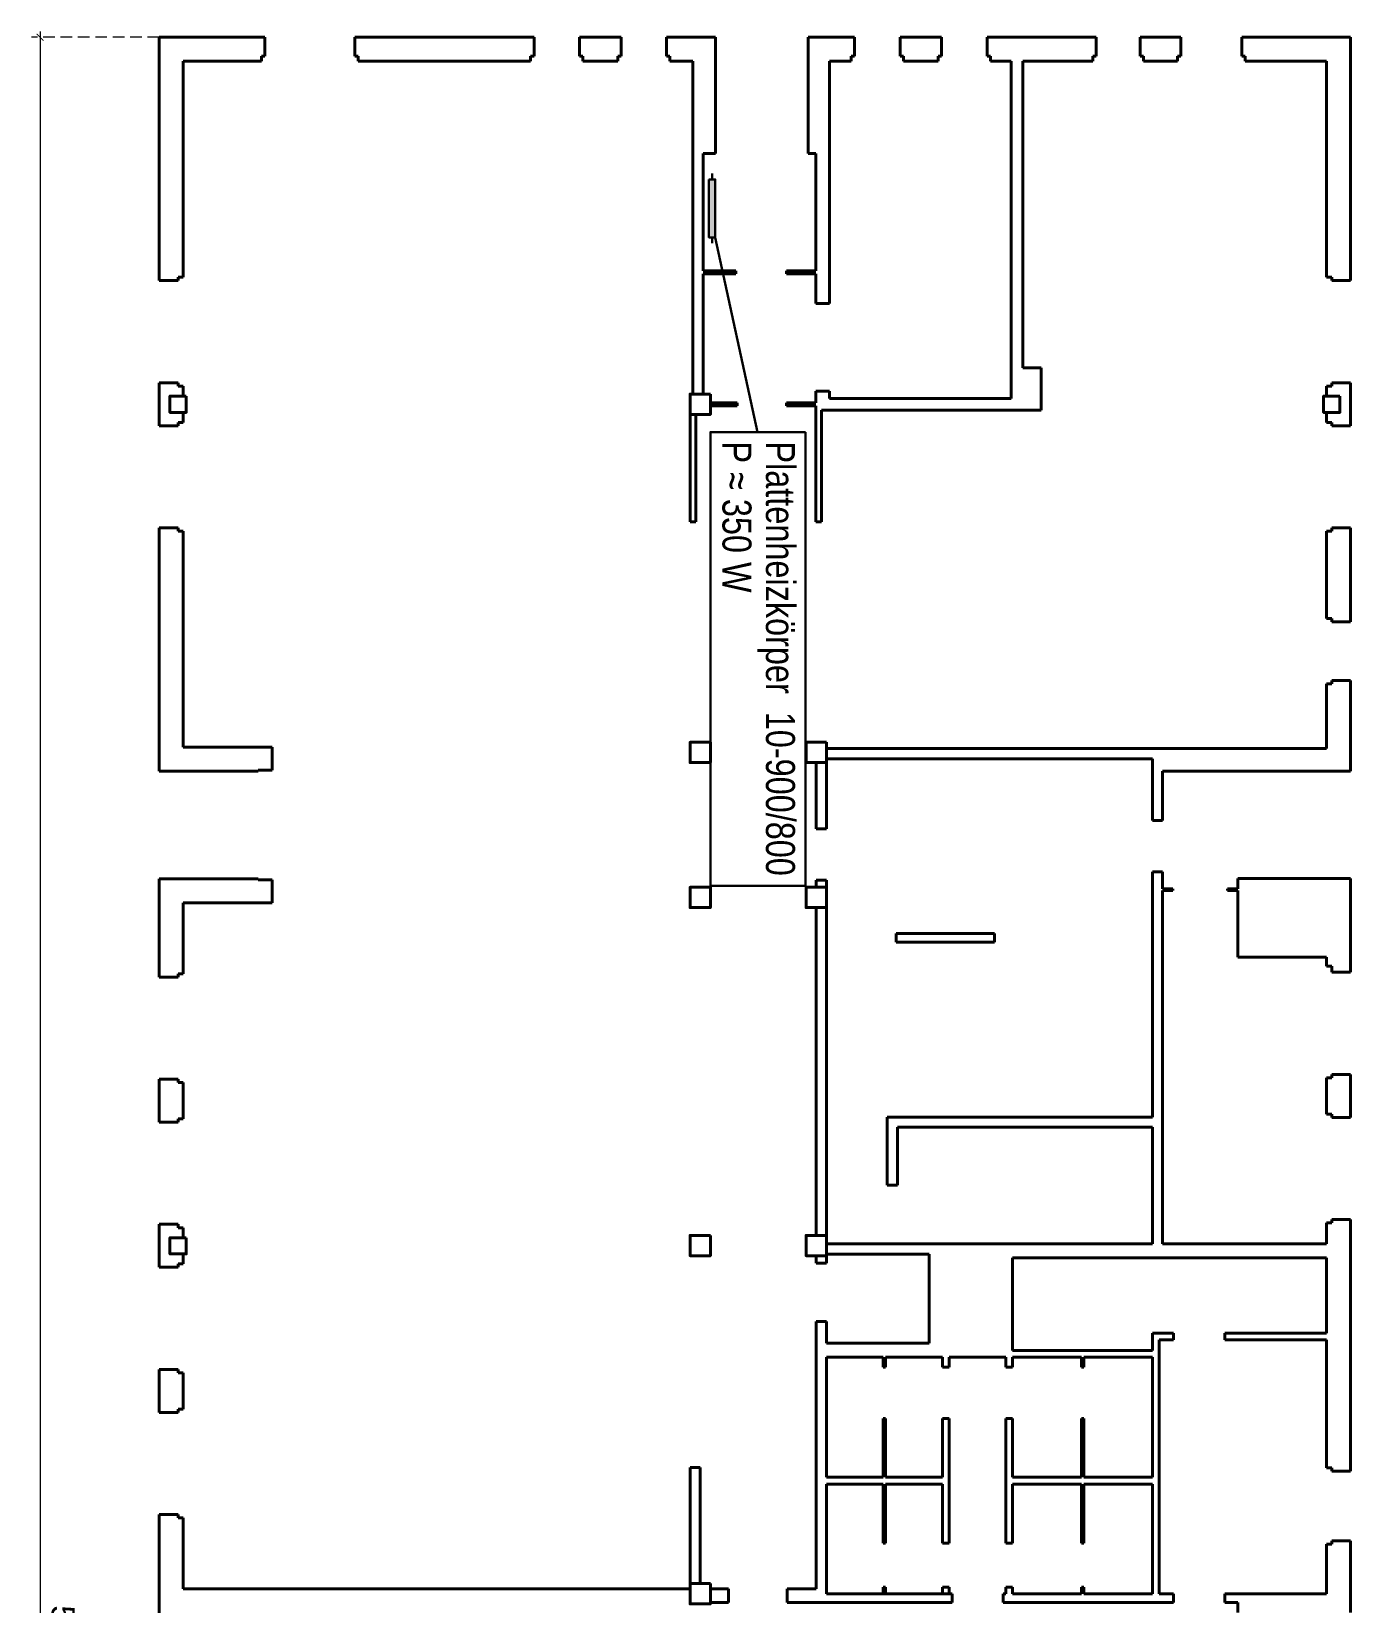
# Model space of a CAD drawing. Header units: millimetres. Extents: x -1616060 to -1327748, y -2178952 to -1799995.
# Drawn here: x -1492141 to -1469403, y -1942235 to -1915159 of the extents above; entities that cross this region are included whole.
import ezdxf

# ---------------------------------------------------------------- set-up
doc = ezdxf.new("R2010")
doc.units = ezdxf.units.MM
doc.header["$LTSCALE"] = 100
doc.header["$MEASUREMENT"] = 0
doc.linetypes.add('ACISOTGL', pattern=[3, 2, -1])
doc.layers.get('0').update_dxf_attribs({"lineweight": 13, "plot": 0})
doc.layers.get('Defpoints').update_dxf_attribs({"lineweight": 13})
for name, color, linetype, lineweight in [('A0_Grundriß', 7, 'Continuous', 40), ('Heiz Wasser +50 -Heizkörper Rücklauff', 241, 'Continuous', 30), ('Heiz Wasser +60 -Heizkörper Vorlauf', 6, 'Continuous', 30)]:
    doc.layers.add(name, color=color, linetype=linetype, lineweight=lineweight)
doc.styles.add('ARIAL', font='arial.ttf')
doc.styles.get("Standard").update_dxf_attribs({"font": 'cour.ttf', "width": 0.8})
doc.dimstyles.new('CT Mondelez', dxfattribs={"dimtxt": 400, "dimasz": 120, "dimexe": 150, "dimexo": 0, "dimgap": 0, "dimtad": 1, "dimdec": 0, "dimtxsty": 'ARIAL', "dimblk": 'ARCHTICK', "dimcen": 250, "dimdle": 100, "dimclrd": 7, "dimclre": 7, "dimclrt": 7, "dimadec": 1, "dimazin": 3, "dimtfac": 1, "dimtdec": 0, "dimtmove": 2, "dimatfit": 3, "dimldrblk": 'ARCHTICK', "dimfxl": 10000, "dimfxlon": 1, "dimtolj": 2, "dimlwd": 15, "dimlwe": 9})

# ---------------------------------------------------------------- blocks, each defined once
blk = doc.blocks.new('_ArchTick')
at = {"color": 0, "linetype": 'ByBlock', "const_width": 0.15}
blk.add_lwpolyline([(-0.5, -0.5), (0.5, 0.5)], dxfattribs=at)
blk = doc.blocks.new('*D137')
at = {"layer": 'A0_Grundriß', "color": 7, "linetype": 'ACISOTGL', "lineweight": 9, "transparency": 16777216}
for p, q in [((-1489938, -1915259), (-1492141, -1915259)), ((-1489938, -1971409), (-1492141, -1971409))]:
    blk.add_line(p, q, dxfattribs=at)
at = {"layer": 'A0_Grundriß', "color": 7, "linetype": 'Continuous', "lineweight": 15, "transparency": 16777216}
blk.add_line((-1491991, -1915159), (-1491991, -1971509), dxfattribs=at)
at = {"layer": 'Defpoints', "color": 0, "transparency": 16777216}
for p in [(-1489938, -1915259), (-1491991, -1971409), (-1489938, -1971409)]:
    blk.add_point(p, dxfattribs=at)
at = {"layer": 'A0_Grundriß', "color": 7, "lineweight": 15, "transparency": 16777216, "xscale": 120, "yscale": 120, "zscale": 120}
for p, rotation in [((-1491991, -1915259), 90), ((-1491991, -1971409), 270)]:
    blk.add_blockref('_ArchTick', p, dxfattribs=dict(at, rotation=rotation))
at = {"layer": 'A0_Grundriß', "color": 7, "transparency": 16777216, "insert": (-1491596, -1943060), "char_height": 400, "attachment_point": 5, "rotation": 270, "style": 'ARIAL'}
blk.add_mtext('\\A2;56150', dxfattribs=at)

msp = doc.modelspace()

# ---------------------------------------------------------------- hatches: boundary and pattern name
at = {"layer": 'Heiz Wasser +60 -Heizkörper Vorlauf'}
h = msp.add_hatch(color=256, dxfattribs=at)
h.dxf.hatch_style = 1
h.paths.add_polyline_path([(-1480352.9, -1917708.8), (-1480462.9, -1917708.8), (-1480462.9, -1918708.8), (-1480352.9, -1918708.8)])

# ---------------------------------------------------------------- linework, layer by layer
at = {"layer": 'A0_Grundriß'}
for p, q in [((-1489937.9, -1915258.6), (-1489937.9, -1919453.6)), ((-1489937.9, -1915258.6), (-1488117.9, -1915258.6)), ((-1488117.9, -1915258.6), (-1488117.9, -1915583.6)), ((-1486567.9, -1915258.6), (-1486567.9, -1915583.6)), ((-1486567.9, -1915258.6), (-1483477.9, -1915258.6)), ((-1483477.9, -1915258.6), (-1483477.9, -1915583.6)), ((-1482692.9, -1915258.6), (-1482692.9, -1915583.6)), ((-1481977.9, -1915258.6), (-1482692.9, -1915258.6)), ((-1481977.9, -1915258.6), (-1481977.9, -1915583.6)), ((-1481192.9, -1915258.6), (-1481192.9, -1915583.6)), ((-1481192.9, -1915258.6), (-1480347.9, -1915258.6)), ((-1480347.9, -1915258.6), (-1480347.9, -1917263.6)), ((-1478750.8, -1915258.6), (-1477952.9, -1915258.6)), ((-1478750.8, -1915258.6), (-1478750.8, -1917263.6)), ((-1477952.9, -1915258.6), (-1477952.9, -1915583.6)), ((-1477167.9, -1915258.6), (-1477167.9, -1915583.6)), ((-1477167.9, -1915258.6), (-1476452.9, -1915258.6)), ((-1476452.9, -1915258.6), (-1476452.9, -1915583.6)), ((-1475667.9, -1915258.6), (-1475667.9, -1915583.6)), ((-1475667.9, -1915258.6), (-1473787.9, -1915258.6)), ((-1475667.9, -1915258.6), (-1475052.9, -1915258.6)), ((-1473787.9, -1915258.6), (-1473787.9, -1915583.6)), ((-1473027.9, -1915258.6), (-1473027.9, -1915583.6)), ((-1473027.9, -1915258.6), (-1472327.9, -1915258.6)), ((-1472327.9, -1915258.6), (-1472327.9, -1915583.6)), ((-1471277.9, -1915258.6), (-1471277.9, -1915583.6)), ((-1471277.9, -1915258.6), (-1469402.9, -1915258.6)), ((-1469402.9, -1915258.6), (-1469402.9, -1919453.6)), ((-1488175.4, -1915583.6), (-1488175.4, -1915673.6)), ((-1488117.9, -1915583.6), (-1488175.4, -1915583.6)), ((-1486510.4, -1915583.6), (-1486567.9, -1915583.6)), ((-1486510.4, -1915583.6), (-1486510.4, -1915673.6)), ((-1483535.4, -1915583.6), (-1483535.4, -1915673.6)), ((-1483477.9, -1915583.6), (-1483535.4, -1915583.6)), ((-1482635.4, -1915583.6), (-1482692.9, -1915583.6)), ((-1482635.4, -1915583.6), (-1482635.4, -1915673.6)), ((-1482035.4, -1915583.6), (-1482035.4, -1915673.6)), ((-1481977.9, -1915583.6), (-1482035.4, -1915583.6)), ((-1481135.4, -1915583.6), (-1481192.9, -1915583.6)), ((-1481135.4, -1915583.6), (-1481135.4, -1915673.6)), ((-1478010.4, -1915583.6), (-1478010.4, -1915673.6)), ((-1477952.9, -1915583.6), (-1478010.4, -1915583.6)), ((-1477110.4, -1915583.6), (-1477167.9, -1915583.6)), ((-1477110.4, -1915583.6), (-1477110.4, -1915673.6)), ((-1476510.4, -1915583.6), (-1476510.4, -1915673.6)), ((-1476452.9, -1915583.6), (-1476510.4, -1915583.6)), ((-1475667.9, -1915583.6), (-1475610.4, -1915583.6)), ((-1475610.4, -1915583.6), (-1475610.4, -1915673.6)), ((-1473845.4, -1915583.6), (-1473845.4, -1915673.6)), ((-1473787.9, -1915583.6), (-1473845.4, -1915583.6)), ((-1472970.4, -1915583.6), (-1473027.9, -1915583.6)), ((-1472970.4, -1915583.6), (-1472970.4, -1915673.6)), ((-1472385.4, -1915583.6), (-1472385.4, -1915673.6)), ((-1472327.9, -1915583.6), (-1472385.4, -1915583.6)), ((-1471277.9, -1915583.6), (-1471220.4, -1915583.6)), ((-1471220.4, -1915583.6), (-1471220.4, -1915673.6)), ((-1489522.9, -1919396.1), (-1489522.9, -1915673.6)), ((-1488175.4, -1915673.6), (-1489522.9, -1915673.6)), ((-1483535.4, -1915673.6), (-1486510.4, -1915673.6)), ((-1482035.4, -1915673.6), (-1482635.4, -1915673.6)), ((-1480738.1, -1915673.6), (-1481135.4, -1915673.6)), ((-1480738.1, -1921408.6), (-1480738.1, -1915673.6)), ((-1478010.4, -1915673.6), (-1478382.9, -1915673.6)), ((-1478382.9, -1915673.6), (-1478382.9, -1919848.6)), ((-1476510.4, -1915673.6), (-1477110.4, -1915673.6)), ((-1475610.4, -1915673.6), (-1475252.9, -1915673.6)), ((-1475252.9, -1921483.6), (-1475252.9, -1915673.6)), ((-1475052.9, -1915673.6), (-1473845.4, -1915673.6)), ((-1475052.9, -1915673.6), (-1475052.9, -1920953.6)), ((-1472385.4, -1915673.6), (-1472970.4, -1915673.6)), ((-1471220.4, -1915673.6), (-1469817.9, -1915673.6)), ((-1469817.9, -1915673.6), (-1469817.9, -1919396.1)), ((-1480562.9, -1919286.1), (-1480562.9, -1917263.6)), ((-1480347.9, -1917263.6), (-1480562.9, -1917263.6)), ((-1478622.9, -1917263.6), (-1478750.8, -1917263.6)), ((-1478622.9, -1917263.6), (-1478622.9, -1917365.7)), ((-1478622.9, -1917365.7), (-1478622.9, -1919286.1)), ((-1489612.9, -1919396.1), (-1489522.9, -1919396.1)), ((-1489612.9, -1919396.1), (-1489612.9, -1919453.6)), ((-1479997.9, -1919286.1), (-1480562.9, -1919286.1)), ((-1480562.9, -1921408.6), (-1480562.9, -1919336.1)), ((-1479997.9, -1919336.1), (-1480562.9, -1919336.1)), ((-1479997.9, -1919336.1), (-1479997.9, -1919286.1)), ((-1479122.9, -1919286.1), (-1479122.9, -1919336.1)), ((-1479122.9, -1919286.1), (-1478622.9, -1919286.1)), ((-1478622.9, -1919336.1), (-1479122.9, -1919336.1)), ((-1478622.9, -1919336.1), (-1478622.9, -1919848.6)), ((-1469772.9, -1919396.1), (-1469817.9, -1919396.1)), ((-1469772.9, -1919396.1), (-1469727.9, -1919396.1)), ((-1469727.9, -1919396.1), (-1469727.9, -1919453.6)), ((-1489937.9, -1919453.6), (-1489612.9, -1919453.6)), ((-1469402.9, -1919453.6), (-1469727.9, -1919453.6)), ((-1478622.9, -1919848.6), (-1478382.9, -1919848.6)), ((-1474737.9, -1920953.6), (-1475052.9, -1920953.6)), ((-1474737.9, -1921683.6), (-1474737.9, -1920953.6)), ((-1489937.9, -1921213.6), (-1489937.9, -1921953.6)), ((-1489937.9, -1921213.6), (-1489612.9, -1921213.6)), ((-1489612.9, -1921213.6), (-1489612.9, -1921271.1)), ((-1489522.9, -1921271.1), (-1489612.9, -1921271.1)), ((-1489522.9, -1921271.1), (-1489522.9, -1921443.6)), ((-1475252.9, -1921248.8), (-1475252.9, -1921483.6)), ((-1469817.9, -1921271.1), (-1469817.9, -1921443.6)), ((-1469727.9, -1921271.1), (-1469817.9, -1921271.1)), ((-1469402.9, -1921213.6), (-1469727.9, -1921213.6)), ((-1469727.9, -1921213.6), (-1469727.9, -1921271.1)), ((-1469402.9, -1921213.6), (-1469402.9, -1921953.6)), ((-1480612.9, -1921408.6), (-1480562.9, -1921408.6)), ((-1480437.9, -1921583.6), (-1480437.9, -1921483.6)), ((-1480437.9, -1921558.6), (-1479977.9, -1921558.6)), ((-1480437.9, -1921583.6), (-1480437.9, -1921583.6)), ((-1480437.9, -1921583.6), (-1480437.9, -1921683.6)), ((-1480437.9, -1921608.6), (-1479977.9, -1921608.6)), ((-1479977.9, -1921608.6), (-1479977.9, -1921558.6)), ((-1479122.9, -1921558.6), (-1478622.9, -1921558.6)), ((-1479122.9, -1921608.6), (-1479122.9, -1921558.6)), ((-1479122.9, -1921608.6), (-1478622.9, -1921608.6)), ((-1478622.9, -1921358.6), (-1478382.9, -1921358.6)), ((-1478622.9, -1921358.6), (-1478622.9, -1921558.6)), ((-1478622.9, -1921608.6), (-1478622.9, -1921683.6)), ((-1478382.9, -1921358.6), (-1478382.9, -1921483.6)), ((-1478382.9, -1921483.6), (-1475252.9, -1921483.6)), ((-1489522.9, -1921723.6), (-1489522.9, -1921896.1)), ((-1480787.9, -1921758.6), (-1480787.9, -1923608.6)), ((-1480687.9, -1923608.6), (-1480687.9, -1921758.6)), ((-1478622.9, -1921683.6), (-1478622.9, -1923608.6)), ((-1478522.9, -1921683.6), (-1475052.9, -1921683.6)), ((-1478522.9, -1923608.6), (-1478522.9, -1921683.6)), ((-1475052.9, -1921683.6), (-1474737.9, -1921683.6)), ((-1469817.9, -1921723.6), (-1469817.9, -1921896.1)), ((-1489937.9, -1921953.6), (-1489612.9, -1921953.6)), ((-1489522.9, -1921896.1), (-1489612.9, -1921896.1)), ((-1489612.9, -1921896.1), (-1489612.9, -1921953.6)), ((-1469727.9, -1921896.1), (-1469817.9, -1921896.1)), ((-1469727.9, -1921896.1), (-1469727.9, -1921953.6)), ((-1469402.9, -1921953.6), (-1469727.9, -1921953.6)), ((-1489937.9, -1923713.6), (-1489612.9, -1923713.6)), ((-1489937.9, -1923713.6), (-1489937.9, -1927908.6)), ((-1489612.9, -1923713.6), (-1489612.9, -1923771.1)), ((-1489522.9, -1923771.1), (-1489612.9, -1923771.1)), ((-1489522.9, -1923771.1), (-1489522.9, -1927493.6)), ((-1480687.9, -1923608.6), (-1480787.9, -1923608.6)), ((-1478622.9, -1923608.6), (-1478522.9, -1923608.6)), ((-1469817.9, -1923771.1), (-1469817.9, -1925276.1)), ((-1469727.9, -1923771.1), (-1469817.9, -1923771.1)), ((-1469402.9, -1923713.6), (-1469727.9, -1923713.6)), ((-1469727.9, -1923713.6), (-1469727.9, -1923771.1)), ((-1469402.9, -1923713.6), (-1469402.9, -1925333.6)), ((-1469727.9, -1925276.1), (-1469817.9, -1925276.1)), ((-1469727.9, -1925276.1), (-1469727.9, -1925333.6)), ((-1469402.9, -1925333.6), (-1469727.9, -1925333.6)), ((-1469817.9, -1926401.1), (-1469817.9, -1927518.6)), ((-1469727.9, -1926401.1), (-1469817.9, -1926401.1)), ((-1469402.9, -1926343.6), (-1469727.9, -1926343.6)), ((-1469727.9, -1926343.6), (-1469727.9, -1926401.1)), ((-1469402.9, -1926343.6), (-1469517.9, -1926343.6)), ((-1469402.9, -1926343.6), (-1469402.9, -1927908.6)), ((-1489522.9, -1927493.6), (-1487992.9, -1927493.6)), ((-1487992.9, -1927493.6), (-1487992.9, -1927888.6)), ((-1478437.9, -1927408.6), (-1478437.9, -1928898.6)), ((-1478437.9, -1927518.6), (-1469817.9, -1927518.6)), ((-1478612.9, -1927758.6), (-1478612.9, -1928898.6)), ((-1478437.9, -1927693.6), (-1472817.9, -1927693.6)), ((-1472817.9, -1928756.1), (-1472817.9, -1927693.6)), ((-1489937.9, -1927908.6), (-1488232.9, -1927908.6)), ((-1487992.9, -1927888.6), (-1488232.9, -1927888.6)), ((-1488232.9, -1927888.6), (-1488232.9, -1927908.6)), ((-1472642.9, -1928756.1), (-1472642.9, -1927908.6)), ((-1471347.9, -1927908.6), (-1472642.9, -1927908.6)), ((-1471167.9, -1927908.6), (-1471347.9, -1927908.6)), ((-1469402.9, -1927908.6), (-1471167.9, -1927908.6)), ((-1478437.9, -1928898.6), (-1478612.9, -1928898.6)), ((-1472642.9, -1928756.1), (-1472817.9, -1928756.1)), ((-1472817.9, -1933868.6), (-1472817.9, -1929641.1)), ((-1472642.9, -1929641.1), (-1472817.9, -1929641.1)), ((-1472642.9, -1929933.6), (-1472642.9, -1929641.1)), ((-1489937.9, -1929761.6), (-1489937.9, -1931456.6)), ((-1489937.9, -1929761.6), (-1488232.9, -1929761.6)), ((-1488232.9, -1929761.6), (-1488232.9, -1929778.6)), ((-1487992.9, -1929778.6), (-1488232.9, -1929778.6)), ((-1487992.9, -1929778.6), (-1487992.9, -1930176.6)), ((-1480787.9, -1929908.6), (-1480787.9, -1930258.6)), ((-1478612.9, -1929783.6), (-1478612.9, -1929908.6)), ((-1478437.9, -1929783.6), (-1478612.9, -1929783.6)), ((-1478437.9, -1929783.6), (-1478437.9, -1936383.6)), ((-1472642.9, -1929933.6), (-1472467.9, -1929933.6)), ((-1472642.9, -1936053.6), (-1472642.9, -1929963.6)), ((-1472467.9, -1929963.6), (-1472642.9, -1929963.6)), ((-1472467.9, -1929933.6), (-1472467.9, -1929963.6)), ((-1471522.9, -1929933.6), (-1471347.9, -1929933.6)), ((-1471522.9, -1929933.6), (-1471522.9, -1929963.6)), ((-1471522.9, -1929963.6), (-1471347.9, -1929963.6)), ((-1471107.9, -1929758.6), (-1471347.9, -1929758.6)), ((-1471347.9, -1929758.6), (-1471347.9, -1929933.6)), ((-1471347.9, -1929963.6), (-1471347.9, -1931110.4)), ((-1469402.9, -1929758.6), (-1471107.9, -1929758.6)), ((-1469402.9, -1931373.6), (-1469402.9, -1929758.6)), ((-1489522.9, -1930176.6), (-1489522.9, -1931399.1)), ((-1489522.9, -1930176.6), (-1487992.9, -1930176.6)), ((-1478612.9, -1930258.6), (-1478612.9, -1935908.6)), ((-1475537.9, -1930703.6), (-1477237.9, -1930703.6)), ((-1477237.9, -1930703.6), (-1477237.9, -1930853.6)), ((-1475537.9, -1930703.6), (-1475537.9, -1930853.6)), ((-1475537.9, -1930853.6), (-1477237.9, -1930853.6)), ((-1471347.9, -1931110.4), (-1469817.9, -1931110.4)), ((-1469817.9, -1931266.1), (-1469817.9, -1931110.4)), ((-1469727.9, -1931266.1), (-1469817.9, -1931266.1)), ((-1469727.9, -1931266.1), (-1469727.9, -1931373.6)), ((-1489937.9, -1931456.6), (-1489612.9, -1931456.6)), ((-1489612.9, -1931399.1), (-1489522.9, -1931399.1)), ((-1489612.9, -1931399.1), (-1489612.9, -1931456.6)), ((-1469402.9, -1931373.6), (-1469727.9, -1931373.6)), ((-1489937.9, -1933216.6), (-1489937.9, -1933956.6)), ((-1489937.9, -1933216.6), (-1489612.9, -1933216.6)), ((-1489612.9, -1933216.6), (-1489612.9, -1933274.1)), ((-1469817.9, -1933191.1), (-1469817.9, -1933816.1)), ((-1469727.9, -1933191.1), (-1469817.9, -1933191.1)), ((-1469402.9, -1933133.6), (-1469727.9, -1933133.6)), ((-1469727.9, -1933191.1), (-1469727.9, -1933133.6)), ((-1469402.9, -1933133.6), (-1469402.9, -1933873.6)), ((-1489522.9, -1933274.1), (-1489612.9, -1933274.1)), ((-1489522.9, -1933274.1), (-1489522.9, -1933899.1)), ((-1489937.9, -1933956.6), (-1489612.9, -1933956.6)), ((-1489522.9, -1933899.1), (-1489612.9, -1933899.1)), ((-1489612.9, -1933899.1), (-1489612.9, -1933956.6)), ((-1477387.9, -1933868.6), (-1477387.9, -1935043.6)), ((-1472817.9, -1933868.6), (-1477387.9, -1933868.6)), ((-1477212.9, -1934043.6), (-1477212.9, -1935043.6)), ((-1472817.9, -1934043.6), (-1477212.9, -1934043.6)), ((-1472817.9, -1936053.6), (-1472817.9, -1934043.6)), ((-1469727.9, -1933816.1), (-1469817.9, -1933816.1)), ((-1469727.9, -1933816.1), (-1469817.9, -1933816.1)), ((-1469727.9, -1933816.1), (-1469727.9, -1933873.6)), ((-1469402.9, -1933873.6), (-1469727.9, -1933873.6)), ((-1477212.9, -1935043.6), (-1477387.9, -1935043.6)), ((-1469817.9, -1935691.1), (-1469817.9, -1936053.6)), ((-1469727.9, -1935691.1), (-1469817.9, -1935691.1)), ((-1469402.9, -1935633.6), (-1469727.9, -1935633.6)), ((-1469727.9, -1935633.6), (-1469727.9, -1935691.1)), ((-1469402.9, -1935633.6), (-1469402.9, -1939968.6)), ((-1489937.9, -1935716.6), (-1489937.9, -1936456.6)), ((-1489937.9, -1935716.6), (-1489612.9, -1935716.6)), ((-1489612.9, -1935716.6), (-1489612.9, -1935774.1)), ((-1489612.9, -1935774.1), (-1489522.9, -1935774.1)), ((-1489612.9, -1935774.1), (-1489522.9, -1935774.1)), ((-1489522.9, -1935774.1), (-1489522.9, -1935946.6)), ((-1489522.9, -1936226.6), (-1489522.9, -1936399.1)), ((-1478437.9, -1936053.6), (-1472817.9, -1936053.6)), ((-1478437.9, -1936228.6), (-1476667.9, -1936228.6)), ((-1476667.9, -1937763.6), (-1476667.9, -1936228.6)), ((-1472642.9, -1936053.6), (-1469817.9, -1936053.6)), ((-1489937.9, -1936456.6), (-1489612.9, -1936456.6)), ((-1489612.9, -1936399.1), (-1489522.9, -1936399.1)), ((-1489612.9, -1936399.1), (-1489522.9, -1936399.1)), ((-1489612.9, -1936399.1), (-1489612.9, -1936456.6)), ((-1478612.9, -1936258.6), (-1478612.9, -1936383.6)), ((-1478437.9, -1936383.6), (-1478612.9, -1936383.6)), ((-1475227.9, -1936293.6), (-1469817.9, -1936293.6)), ((-1475227.9, -1937888.6), (-1475227.9, -1936293.6)), ((-1469817.9, -1936293.6), (-1469817.9, -1937593.6)), ((-1478612.9, -1937393.6), (-1478612.9, -1938003.6)), ((-1478437.9, -1937393.6), (-1478612.9, -1937393.6)), ((-1478437.9, -1937393.6), (-1478437.9, -1937763.6)), ((-1472817.9, -1937593.6), (-1472817.9, -1937888.6)), ((-1472817.9, -1937593.6), (-1472452.9, -1937593.6)), ((-1472452.9, -1937708.6), (-1472452.9, -1937593.6)), ((-1471567.9, -1937593.6), (-1469817.9, -1937593.6)), ((-1471567.9, -1937593.6), (-1471567.9, -1937708.6)), ((-1476667.9, -1937763.6), (-1478437.9, -1937763.6)), ((-1472702.9, -1937708.6), (-1472702.9, -1942083.6)), ((-1472702.9, -1937708.6), (-1472452.9, -1937708.6)), ((-1471567.9, -1937708.6), (-1469817.9, -1937708.6)), ((-1469817.9, -1937708.6), (-1469817.9, -1939911.1)), ((-1478612.9, -1938003.6), (-1478612.9, -1941996.6)), ((-1478437.9, -1938003.6), (-1478437.9, -1940076.1)), ((-1477457.9, -1938003.6), (-1478437.9, -1938003.6)), ((-1477457.9, -1938178.6), (-1477457.9, -1938003.6)), ((-1476667.9, -1938003.6), (-1477417.9, -1938003.6)), ((-1477417.9, -1938178.6), (-1477417.9, -1938003.6)), ((-1476437.9, -1938003.6), (-1476667.9, -1938003.6)), ((-1476437.9, -1938003.6), (-1476437.9, -1938178.6)), ((-1475342.9, -1938003.6), (-1476322.9, -1938003.6)), ((-1476322.9, -1938003.6), (-1476322.9, -1938178.6)), ((-1475342.9, -1938003.6), (-1475342.9, -1938178.6)), ((-1475227.9, -1937888.6), (-1472817.9, -1937888.6)), ((-1475227.9, -1938003.6), (-1474042.9, -1938003.6)), ((-1475227.9, -1938003.6), (-1475227.9, -1938178.6)), ((-1474042.9, -1938178.6), (-1474042.9, -1938003.6)), ((-1474002.9, -1938003.6), (-1472817.9, -1938003.6)), ((-1474002.9, -1938178.6), (-1474002.9, -1938003.6)), ((-1472817.9, -1938003.6), (-1472817.9, -1940076.1)), ((-1489937.9, -1938216.6), (-1489937.9, -1938956.6)), ((-1489937.9, -1938216.6), (-1489612.9, -1938216.6)), ((-1489612.9, -1938216.6), (-1489612.9, -1938274.1)), ((-1489612.9, -1938274.1), (-1489522.9, -1938274.1)), ((-1489612.9, -1938274.1), (-1489522.9, -1938274.1)), ((-1489522.9, -1938274.1), (-1489522.9, -1938899.1)), ((-1477417.9, -1938178.6), (-1477457.9, -1938178.6)), ((-1476322.9, -1938178.6), (-1476437.9, -1938178.6)), ((-1475342.9, -1938178.6), (-1475227.9, -1938178.6)), ((-1474002.9, -1938178.6), (-1474042.9, -1938178.6)), ((-1489612.9, -1938899.1), (-1489522.9, -1938899.1)), ((-1489612.9, -1938899.1), (-1489522.9, -1938899.1)), ((-1489612.9, -1938899.1), (-1489612.9, -1938956.6)), ((-1489937.9, -1938956.6), (-1489612.9, -1938956.6)), ((-1477457.9, -1940076.1), (-1477457.9, -1939063.6)), ((-1477417.9, -1939063.6), (-1477457.9, -1939063.6)), ((-1477417.9, -1940076.1), (-1477417.9, -1939063.6)), ((-1476437.9, -1939063.6), (-1476437.9, -1940076.1)), ((-1476437.9, -1939063.6), (-1476322.9, -1939063.6)), ((-1476322.9, -1939063.6), (-1476322.9, -1941208.6)), ((-1475342.9, -1939063.6), (-1475342.9, -1941208.6)), ((-1475227.9, -1939063.6), (-1475342.9, -1939063.6)), ((-1475227.9, -1939063.6), (-1475227.9, -1940076.1)), ((-1474042.9, -1940076.1), (-1474042.9, -1939063.6)), ((-1474002.9, -1939063.6), (-1474042.9, -1939063.6)), ((-1474002.9, -1940076.1), (-1474002.9, -1939063.6)), ((-1480787.9, -1941908.6), (-1480787.9, -1939908.6)), ((-1480612.9, -1939908.6), (-1480787.9, -1939908.6)), ((-1480612.9, -1939908.6), (-1480612.9, -1941908.6)), ((-1469727.9, -1939911.1), (-1469817.9, -1939911.1)), ((-1469727.9, -1939911.1), (-1469727.9, -1939968.6)), ((-1469402.9, -1939968.6), (-1469727.9, -1939968.6)), ((-1477457.9, -1940076.1), (-1478437.9, -1940076.1)), ((-1478437.9, -1940196.1), (-1478437.9, -1942083.6)), ((-1477457.9, -1940196.1), (-1478437.9, -1940196.1)), ((-1477457.9, -1941208.6), (-1477457.9, -1940196.1)), ((-1476437.9, -1940076.1), (-1477417.9, -1940076.1)), ((-1477417.9, -1941208.6), (-1477417.9, -1940196.1)), ((-1476437.9, -1940196.1), (-1477417.9, -1940196.1)), ((-1476437.9, -1940196.1), (-1476437.9, -1941208.6)), ((-1475227.9, -1940076.1), (-1474042.9, -1940076.1)), ((-1475227.9, -1940196.1), (-1475227.9, -1941208.6)), ((-1475227.9, -1940196.1), (-1474042.9, -1940196.1)), ((-1474042.9, -1941208.6), (-1474042.9, -1940196.1)), ((-1474002.9, -1940076.1), (-1472817.9, -1940076.1)), ((-1474002.9, -1941208.6), (-1474002.9, -1940196.1)), ((-1474002.9, -1940196.1), (-1472817.9, -1940196.1)), ((-1472817.9, -1940196.1), (-1472817.9, -1942083.6)), ((-1489937.9, -1940716.6), (-1489937.9, -1942411.6)), ((-1489937.9, -1940716.6), (-1489612.9, -1940716.6)), ((-1489612.9, -1940716.6), (-1489612.9, -1940774.1)), ((-1489612.9, -1940774.1), (-1489522.9, -1940774.1)), ((-1489612.9, -1940774.1), (-1489522.9, -1940774.1)), ((-1489522.9, -1940774.1), (-1489522.9, -1941996.6)), ((-1477417.9, -1941208.6), (-1477457.9, -1941208.6)), ((-1476437.9, -1941208.6), (-1476322.9, -1941208.6)), ((-1475227.9, -1941208.6), (-1475342.9, -1941208.6)), ((-1474042.9, -1941208.6), (-1474002.9, -1941208.6)), ((-1469817.9, -1941226.1), (-1469817.9, -1942083.6)), ((-1469817.9, -1941226.1), (-1469727.9, -1941226.1)), ((-1469402.9, -1941168.6), (-1469727.9, -1941168.6)), ((-1469402.9, -1941168.6), (-1469727.9, -1941168.6)), ((-1469727.9, -1941168.6), (-1469727.9, -1941226.1)), ((-1469402.9, -1941168.6), (-1469402.9, -1942408.6)), ((-1480787.9, -1941996.6), (-1489522.9, -1941996.6)), ((-1480437.9, -1941996.6), (-1480122.9, -1941996.6)), ((-1480122.9, -1941996.6), (-1480122.9, -1942233.6)), ((-1479112.9, -1941996.6), (-1478612.9, -1941996.6)), ((-1479112.9, -1941996.6), (-1479112.9, -1942233.6)), ((-1478437.9, -1942083.6), (-1476272.9, -1942083.6)), ((-1477417.9, -1941968.6), (-1477457.9, -1941968.6)), ((-1477457.9, -1941968.6), (-1477457.9, -1942083.6)), ((-1477417.9, -1941968.6), (-1477417.9, -1942083.6)), ((-1476437.9, -1941968.6), (-1476437.9, -1942083.6)), ((-1476437.9, -1941968.6), (-1476322.9, -1941968.6)), ((-1476322.9, -1941968.6), (-1476322.9, -1942083.6)), ((-1476272.9, -1942083.6), (-1476272.9, -1942233.6)), ((-1475392.9, -1942083.6), (-1475342.9, -1942083.6)), ((-1475392.9, -1942083.6), (-1475392.9, -1942233.6)), ((-1475342.9, -1941968.6), (-1475342.9, -1942083.6)), ((-1475227.9, -1941968.6), (-1475342.9, -1941968.6)), ((-1475227.9, -1941968.6), (-1475227.9, -1942083.6)), ((-1475227.9, -1942083.6), (-1474042.9, -1942083.6)), ((-1474042.9, -1941968.6), (-1474002.9, -1941968.6)), ((-1474042.9, -1941968.6), (-1474042.9, -1942083.6)), ((-1474002.9, -1941968.6), (-1474002.9, -1942083.6)), ((-1474002.9, -1942083.6), (-1472817.9, -1942083.6)), ((-1472702.9, -1942083.6), (-1472452.9, -1942083.6)), ((-1472452.9, -1942083.6), (-1472452.9, -1942233.6)), ((-1471567.9, -1942083.6), (-1469817.9, -1942083.6)), ((-1471567.9, -1942233.6), (-1471567.9, -1942083.6)), ((-1480122.9, -1942233.6), (-1480437.9, -1942233.6)), ((-1478612.9, -1942233.6), (-1479112.9, -1942233.6)), ((-1476272.9, -1942233.6), (-1478612.9, -1942233.6)), ((-1472452.9, -1942233.6), (-1475392.9, -1942233.6)), ((-1471347.9, -1942233.6), (-1471567.9, -1942233.6)), ((-1471347.9, -1942408.6), (-1471347.9, -1942233.6))]:
    msp.add_line(p, q, dxfattribs=at)
for points in [[(-1489472.9, -1921443.6), (-1489752.9, -1921443.6), (-1489752.9, -1921723.6), (-1489472.9, -1921723.6)], [(-1480437.9, -1921408.6), (-1480787.9, -1921408.6), (-1480787.9, -1921758.6), (-1480437.9, -1921758.6)], [(-1469587.9, -1921443.6), (-1469867.9, -1921443.6), (-1469867.9, -1921723.6), (-1469587.9, -1921723.6)], [(-1480437.9, -1927408.6), (-1480787.9, -1927408.6), (-1480787.9, -1927758.6), (-1480437.9, -1927758.6)], [(-1478437.9, -1927408.6), (-1478787.9, -1927408.6), (-1478787.9, -1927758.6), (-1478437.9, -1927758.6)], [(-1480437.9, -1929908.6), (-1480787.9, -1929908.6), (-1480787.9, -1930258.6), (-1480437.9, -1930258.6)], [(-1478437.9, -1929908.6), (-1478787.9, -1929908.6), (-1478787.9, -1930258.6), (-1478437.9, -1930258.6)], [(-1489472, -1935946.6), (-1489752, -1935946.6), (-1489752, -1936226.6), (-1489472, -1936226.6)], [(-1480437.9, -1935908.6), (-1480787.9, -1935908.6), (-1480787.9, -1936258.6), (-1480437.9, -1936258.6)], [(-1478437.9, -1935908.6), (-1478787.9, -1935908.6), (-1478787.9, -1936258.6), (-1478437.9, -1936258.6)], [(-1480437.9, -1941908.6), (-1480787.9, -1941908.6), (-1480787.9, -1942258.6), (-1480437.9, -1942258.6)]]:
    msp.add_lwpolyline(points, close=True, dxfattribs=at)
at = {"layer": 'Heiz Wasser +50 -Heizkörper Rücklauff'}
msp.add_line((-1480407.9, -1917708.8), (-1480407.9, -1917608.8), dxfattribs=at)
at = {"layer": 'Heiz Wasser +60 -Heizkörper Vorlauf'}
for p, q in [((-1480407.9, -1918708.8), (-1480407.9, -1918808.8)), ((-1480352.9, -1918708.8), (-1479627, -1922063.6))]:
    msp.add_line(p, q, dxfattribs=at)
for points in [[(-1480462.9, -1917708.8), (-1480462.9, -1918708.8), (-1480352.9, -1918708.8), (-1480352.9, -1917708.8)], [(-1478800.4, -1922063.6), (-1478800.4, -1929885.5), (-1480437.9, -1929885.5), (-1480437.9, -1922063.6)]]:
    msp.add_lwpolyline(points, close=True, dxfattribs=at)

# ---------------------------------------------------------------- texts
at = {"layer": 'Heiz Wasser +60 -Heizkörper Vorlauf', "char_height": 500, "attachment_point": 1, "rotation": 270}
for s, width, heights, insert in [('{\\fArial|b0|i0|c238|p34;P ≈ 350 W}', 10440.864, [1202.6], (-1479729.7, -1922224.9)), ('{\\fArial|b0|i0|c238|p34;Plattenheizkörper  10-900/800}', 12187.822, [1092.1], (-1478979.7, -1922224.9))]:
    msp.add_mtext_dynamic_manual_height_columns(s, width=width, gutter_width=12.5, heights=heights, dxfattribs=dict(at, insert=insert))

# ---------------------------------------------------------------- dimensions: what is measured, and where the dimension line sits
at = {"layer": 'A0_Grundriß'}
dim = msp.add_linear_dim(base=(-1491990.6, -1971408.6), p1=(-1489937.9, -1915258.6), p2=(-1489937.9, -1971408.6), angle=270, dimstyle='CT Mondelez', dxfattribs=at)
dim.commit()
dim.dimension.update_dxf_attribs({"geometry": '*D137', "text_midpoint": (-1491595.9, -1943060.4), "dimtype": 160})

doc.saveas('drawing.dxf')
